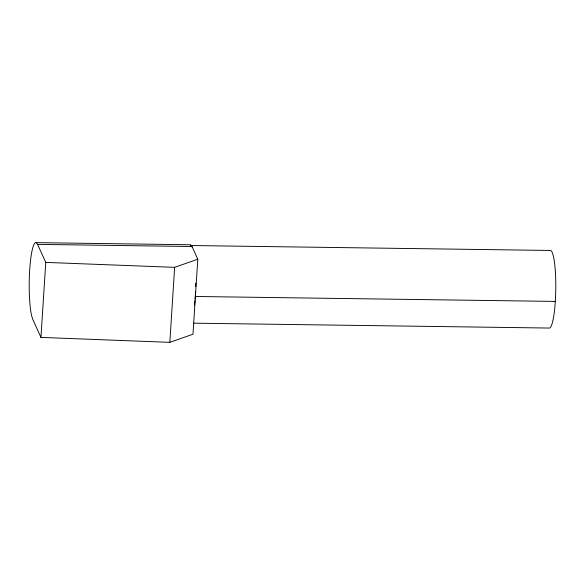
<?xml version="1.0" encoding="UTF-8"?>
<svg xmlns="http://www.w3.org/2000/svg" width="585" height="585" viewBox="0 0 585 585"><rect width="100%" height="100%" fill="white"/><g stroke="black" fill="none" stroke-linecap="round" stroke-linejoin="round"><path stroke-width="0.88" d="M40.95 337.399L45.762 262.394L37.594 244.391L36.204 242.643A39.619 6.099 -89.2 0 0 29.703 269.802A39.619 6.099 -89.2 0 0 31.539 315.33L32.789 319.403L40.95 337.399L169.826 342.357L192.984 334.218L197.796 259.214L192.034 246.512L37.594 244.391M169.826 342.357L174.637 267.345L197.796 259.214M36.204 242.643L190.637 244.764L192.304 247.111M190.622 245.524L550.646 250.46A38.859 5.982 -89.2 0 1 555.728 291.454A38.859 5.982 -89.2 0 1 548.935 328.046L193.474 323.169M195.28 296.478L555.304 301.414M45.762 262.394L174.637 267.345M195.756 283.133A38.859 5.982 -89.2 0 1 195.704 286.511M195.522 292.01A38.859 5.982 -89.2 0 1 195.097 299.067M194.966 300.77A38.859 5.982 -89.2 0 1 194.483 305.611"/></g></svg>
